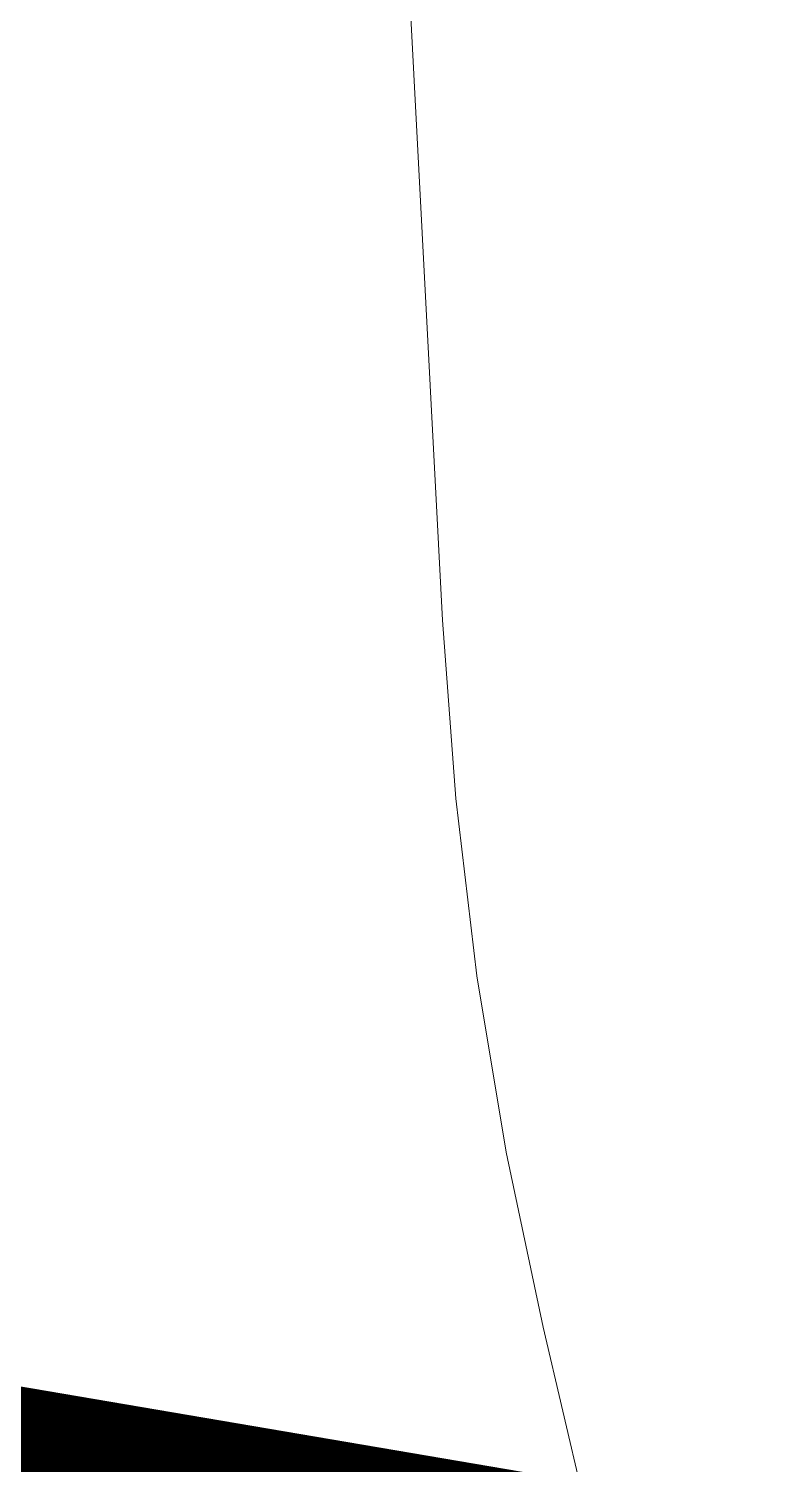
# Model space of a CAD drawing. Extents: x 2498567 to 2501210, y 7092229 to 7094464.
# Drawn here: x 2499249.2 to 2499254.87, y 7093104.39 to 7093115.21 of the extents above; entities that cross this region are included whole.
import ezdxf

# ---------------------------------------------------------------- set-up
doc = ezdxf.new("R2010")
doc.units = 0
doc.header["$MEASUREMENT"] = 0
doc.linetypes.add('HIDDEN', pattern=[0.375, 0.25, -0.125])
doc.layers.add('Level 31', color=254, linetype='Continuous', lineweight=0)
doc.layers.add('LIMITS OF DISTURBANCE', color=1, linetype='HIDDEN')

msp = doc.modelspace()

# ---------------------------------------------------------------- linework, layer by layer
at = {"layer": 'Level 31', "color": 35, "linetype": 'Continuous', "lineweight": 13}
for p, q in [((2499251.985, 7093117.048), (2499252.314, 7093110.755)), ((2499252.314, 7093110.755), (2499252.415, 7093109.41)), ((2499252.415, 7093109.41), (2499252.574, 7093108.074)), ((2499252.574, 7093108.074), (2499252.794, 7093106.747)), ((2499252.794, 7093106.747), (2499253.073, 7093105.428)), ((2499253.073, 7093105.428), (2499254.499, 7093099.353))]:
    msp.add_line(p, q, dxfattribs=at)
at = {"layer": 'LIMITS OF DISTURBANCE', "ltscale": 90, "const_width": 8}
msp.add_lwpolyline([(2500365.196, 7093800.118), (2500294.256, 7093768.214), (2500268.168, 7093827.668), (2500230.467, 7093810.069), (2500261.858, 7093745.993), (2499643.358, 7093455.267), (2499681.633, 7093373.31), (2499692.508, 7093345.368), (2499264.008, 7093098.393), (2499200.671, 7093109.172), (2499200.788, 7093032.958), (2499271.119, 7093051.59), (2499713.8, 7093299.86), (2499738.723, 7093249.987), (2500362.237, 7093540.013), (2500381.16, 7093498.15), (2500413.984, 7093521.003), (2500400.154, 7093548.796), (2500469.396, 7093578.938), (2500369.385, 7093792.31)], close=True, dxfattribs=at)

doc.saveas('drawing.dxf')
